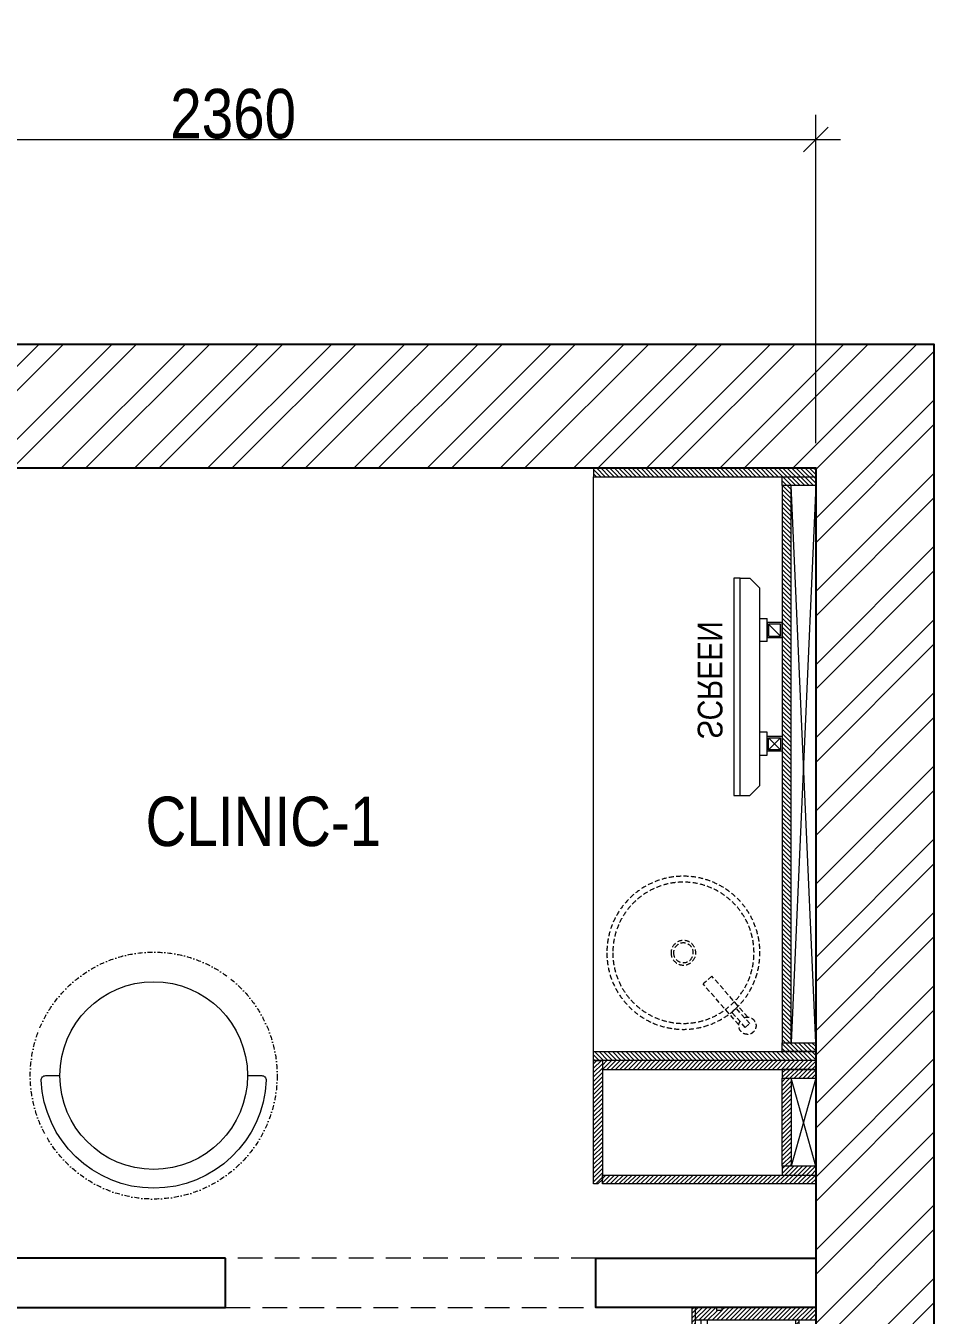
# Model space of a CAD drawing. Header units: millimetres. Extents: x 1319238 to 1329833, y 35232 to 45823.
# Drawn here: x 1327993 to 1329833, y 43212 to 45823 of the extents above; entities that cross this region are included whole.
import ezdxf

# ---------------------------------------------------------------- set-up
doc = ezdxf.new("R2010")
doc.units = ezdxf.units.MM
doc.header["$LTSCALE"] = 40
for name, pattern in [('a_p6_plan_L18$0$HIDDEN', [0.375, 0.25, -0.125]), ('ACAD_ISO03W100', [30, 12, -18]), ('CONTINOUS', [0]), ('DASHDOT2', [0.5, 0.25, -0.125, 0, -0.125])]:
    doc.linetypes.add(name, pattern=pattern)
doc.layers.add('A-CARPET AREA', color=3, linetype='CONTINOUS', lineweight=0, true_color=0x0aff0a)
doc.layers.add('A-WALL', color=1, linetype='Continuous')
for name, color, linetype, lineweight in [('LENS-CURTAIN', 5, 'a_p6_plan_L18$0$HIDDEN', 9), ('LENS-FURNITURE', 13, 'Continuous', 9), ('LENS-PARTITION', 21, 'Continuous', 25), ('LENS-TEXT', 31, 'Continuous', 5), ('LK-EQPMT', 3, 'Continuous', 18), ('LK-FF&E WALL', 1, 'Continuous', 9), ('LK-IT', 3, 'Continuous', 18), ('LN-ELEVATION-1', 81, 'Continuous', 13), ('LN-ELEVATION-2', 103, 'Continuous', 20), ('LN-ELEVATION-3', 125, 'a_p6_plan_L18$0$HIDDEN', 18), ('LN-ELEVATION-4', 145, 'Continuous', 13), ('LN-HATCH', 251, 'Continuous', 0)]:
    doc.layers.add(name, color=color, linetype=linetype, lineweight=lineweight)
doc.styles.add('LK TXT', font='Gill Sans MT Condensed Regular.ttf')
doc.styles.get("Standard").update_dxf_attribs({"font": 'Gill Sans MT Condensed Regular.ttf', "height": 100})
doc.dimstyles.new('100MM', dxfattribs={"dimtxt": 100, "dimasz": 50, "dimexe": 50, "dimexo": 50, "dimtad": 1, "dimdec": 0, "dimtxsty": 'Standard', "dimblk": 'OBLIQUE', "dimcen": 2.5, "dimdle": 50, "dimclrd": 256, "dimclre": 256, "dimclrt": 1, "dimadec": 0, "dimazin": 0, "dimtfac": 1, "dimtdec": 0, "dimtmove": 0, "dimatfit": 3, "dimfxl": 50, "dimlwd": -1, "dimlwe": -1, "dimarcsym": 0})
pattern_1 = [(44.99999999999998, (35858.5, -100655.3575484328), (-4.41941738241592, 4.419417382415923), [])]

# ---------------------------------------------------------------- blocks, each defined once
blk = doc.blocks.new('A$Cdd6ceb42')
at = {"layer": 'LN-HATCH'}
h = blk.add_hatch(dxfattribs=at)
h.set_pattern_fill('ANSI32', color=256, scale=11, angle=180)
h.set_pattern_definition([(225, (-1439691.426337405, -47000.37627835392), (74.08711299882052, -74.08711299882054), []), (225, (-1439740.817767405, -47000.37627835392), (74.08711299882052, -74.08711299882054), [])])
h.paths.add_polyline_path([(0, -8920), (0, 0), (-3450, 0), (-3450, -250), (-240, -250), (-240, -8920)])
h.paths.add_polyline_path([(-3730, 0), (-4900, 0), (-4900, 645), (-10565, 645), (-10565, -385), (-10295, -385), (-10295, 395), (-5150, 395), (-5150, -250), (-3730, -250)])
h.paths.add_polyline_path([(-10295, -1255), (-10565, -1255), (-10565, -385), (-10295, -385)])
h.paths.add_polyline_path([(-10295, -2805), (-10295, -3550), (-9390.000000000233, -3550), (-9390, -7060), (-9030, -7060), (-9030, -8980), (-9169.11807982321, -8980), (-9169.118079822976, -7309.999999999992), (-9640, -7310), (-9640, -3800), (-10565, -3800), (-10565, -2805)])
h.paths.add_polyline_path([(-9039.118381822247, -9389.020604753532), (-9169.11807982321, -9389.020604753532), (-9169.11807982321, -9233.956300163161), (-9039.118381822247, -9233.956300163161)])
h.paths.add_polyline_path([(-250, -9160), (0, -9160), (0, -9450), (-250, -9450)])
at = {"layer": 'A-WALL'}
blk.add_lwpolyline([(0, -8920), (0, 0), (-3450, 0), (-3450, -250), (-240, -250), (-240, -8920)], close=True, dxfattribs=at)
blk = doc.blocks.new('rtf')
at = {"color": 0, "linetype": 'ByBlock', "lineweight": -2}
for p, q in [((16412.5253540573, -172798.8148984113), (16452.40026456733, -172798.8148984113)), ((16412.5253540573, -172810.8148984113), (16412.5253540573, -172798.8148984113)), ((16412.5253540573, -172810.8148984113), (16452.40026456733, -172810.8148984113)), ((16425.26329468148, -172793.1007600746), (16535.26329468148, -172793.1007600746)), ((16535.26329468148, -172793.1007600746), (16535.26329468148, -172817.1007600746)), ((16425.26329468148, -172817.1007600746), (16535.26329468148, -172817.1007600746))]:
    blk.add_line(p, q, dxfattribs=at)
for centre, radius, start, end in [((16412.5253540573, -172805.1007600746), 17.5, 21.05058810897431, 340.9421780194656), ((16444.53660690578, -172804.8148984114), 9.891264419597851, 322.656233941354, 37.34376605891414)]:
    blk.add_arc(centre, radius, start, end, dxfattribs=at)
blk = doc.blocks.new('dsg')
at = {"color": 0, "linetype": 'ByBlock', "lineweight": -2}
for radius in [155, 143, 25, 20]:
    blk.add_circle((11491.5035008227, -171102.5847399924), radius, dxfattribs=at)
blk.add_blockref('rtf', (-5117.472106590168, 1702.9323767405), dxfattribs=at)
blk = doc.blocks.new('CLINIC - CABINET SINK')
at = {"layer": 'LN-HATCH', "ltscale": 0.5}
h = blk.add_hatch(dxfattribs=at)
h.set_pattern_fill('ANSI31', color=256, scale=2)
h.set_pattern_definition([(45, (4052861.500382861, 1708016.355767586), (-4.490128060534575, 4.490128060534575), [])])
h.paths.add_polyline_path([(-563.359543572413, 156.9999999999999), (564.640456427587, 156.9999999999999), (564.640456427587, 174.9999999999999), (-563.359543572413, 174.9999999999999)])
h.paths.add_polyline_path([(582.6404564275869, 225), (600.6404564275869, 225), (600.6404564275869, -225), (582.6404564275869, -225)])
h.paths.add_polyline_path([(564.640456427587, 225), (582.6404564275869, 225), (582.6404564275869, 156.9999999999999), (564.640456427587, 156.9999999999999)])
h.paths.add_polyline_path([(-581.359543572413, 225), (-599.359543572413, 225), (-599.359543572413, -225), (-581.359543572413, -225)])
h.paths.add_polyline_path([(-581.359543572413, 225), (-563.359543572413, 225), (-563.359543572413, 156.9999999999999), (-581.359543572413, 156.9999999999999)])
at = {"layer": 'LN-ELEVATION-1', "ltscale": 0.5}
for points in [[(-581.359543572413, 225), (-599.359543572413, 225), (-599.359543572413, -225), (-581.359543572413, -225)], [(-581.359543572413, 225), (-563.359543572413, 225), (-563.359543572413, 156.9999999999999), (-581.359543572413, 156.9999999999999)], [(564.640456427587, 225), (582.6404564275869, 225), (582.6404564275869, 156.9999999999999), (564.640456427587, 156.9999999999999)], [(582.6404564275869, 225), (600.6404564275869, 225), (600.6404564275869, -225), (582.6404564275869, -225)], [(-563.359543572413, 156.9999999999999), (564.640456427587, 156.9999999999999), (564.640456427587, 174.9999999999999), (-563.359543572413, 174.9999999999999)]]:
    blk.add_lwpolyline(points, close=True, dxfattribs=at)
at = {"layer": 'LN-ELEVATION-2', "ltscale": 0.5}
blk.add_line((582.6404564275869, -225), (-581.359543572413, -225), dxfattribs=at)
at = {"layer": 'LN-HATCH', "ltscale": 0.5}
for p, q in [((564.640456427587, 225), (-563.359543572413, 174.9999999999999)), ((-563.359543572413, 225), (564.640456427587, 174.9999999999999))]:
    blk.add_line(p, q, dxfattribs=at)
at = {"layer": 'LN-ELEVATION-3', "xscale": -1, "rotation": 41.1558274151866}
blk.add_blockref('dsg', (-103569.3304926871, 136346.6509754679), dxfattribs=at)
blk = doc.blocks.new('CLINIC SCREEN')
at = {"layer": 'LK-EQPMT'}
for p, q in [((-103.1090284836336, 42.85441964946222), (-127.4114311772946, 18.55201695591665)), ((-127.4114311772946, 42.85441964946222), (-103.1090284836336, 18.55201695591665)), ((102.7052824410566, 42.85441964946222), (127.007685134602, 18.55201695591665))]:
    blk.add_line(p, q, dxfattribs=at)
at = {"layer": 'LK-EQPMT', "ltscale": 12}
for p, q in [((-220.0000000000082, -19.41163062257681), (-200.5883693773149, 0)), ((200.5883693773149, 0), (-200.5883693773149, 0)), ((-138.5315413423604, 0), (-138.5315413423604, 15.514207008644)), ((-138.5315413423604, 15.514207008644), (-91.98892031613741, 15.514207008644)), ((-91.98892031613741, 15.514207008644), (-91.98892031613741, 0)), ((91.9889203161074, 15.514207008644), (91.9889203161074, 0)), ((91.9889203161074, 15.514207008644), (138.5315413423595, 15.514207008644)), ((138.5315413423595, 0), (138.5315413423595, 15.514207008644)), ((219.9999999999918, -19.41163062257681), (200.5883693773149, 0)), ((-220.0000000000082, -38.82326124538668), (-220.0000000000082, -19.41163062257681)), ((219.9999999999918, -38.82326124538668), (219.9999999999918, -19.41163062257681))]:
    blk.add_line(p, q, dxfattribs=at)
at = {"layer": 'LK-EQPMT'}
for points in [[(-130.4492315140169, 15.51421661919448), (-100.0712281470269, 15.51421661919448), (-100.0712281470269, 45.89221998606814), (-130.4492315140169, 45.89221998606814)], [(-127.4114311772946, 18.55201695591665), (-103.1090284836336, 18.55201695591665), (-103.1090284836336, 42.85441964946222), (-127.4114311772946, 42.85441964946222)], [(130.0454854713243, 15.51421661919448), (99.66748210433435, 15.51421661919448), (99.66748210433435, 45.89221998606814), (130.0454854713243, 45.89221998606814)], [(127.007685134602, 18.55201695591665), (102.7052824410566, 18.55201695591665), (102.7052824410566, 42.85441964946222), (127.007685134602, 42.85441964946222)]]:
    blk.add_lwpolyline(points, close=True, dxfattribs=at)
at = {"layer": 'LK-EQPMT', "ltscale": 12}
blk.add_lwpolyline([(-220.0000000000082, -51.71278328332107), (-220.0000000000082, -38.82326124538668), (219.9999999999918, -38.82326124538668), (219.9999999999918, -51.71278328332107)], close=True, dxfattribs=at)
at = {"layer": 'LK-EQPMT', "ltscale": 12, "insert": (5.19968058467839, -100.4085774972336), "char_height": 50, "attachment_point": 5}
blk.add_mtext_dynamic_manual_height_columns(' SCREEN', width=466.4796511627907, gutter_width=12.5, heights=[0], dxfattribs=at)
blk = doc.blocks.new('CLINIC - MOP CLOSET')
at = {"layer": 'LN-HATCH', "ltscale": 0.5}
h = blk.add_hatch(dxfattribs=at)
h.set_pattern_fill('ANSI31', color=256, scale=50, angle=360)
h.set_pattern_definition(pattern_1)
h.paths.add_polyline_path([(-106.3595435724128, 216), (-124.3595435724128, 216), (-124.3595435724128, -216), (-106.3595435724128, -216)])
h = blk.add_hatch(dxfattribs=at)
h.set_pattern_fill('ANSI31', color=256, scale=50, angle=360)
h.set_pattern_definition(pattern_1)
h.paths.add_polyline_path([(-106.3595435724128, 216), (-88.3595435724128, 216), (-88.3595435724128, 148), (-106.3595435724128, 148)])
h = blk.add_hatch(dxfattribs=at)
h.set_pattern_fill('ANSI31', color=256, scale=50, angle=360)
h.set_pattern_definition(pattern_1)
h.paths.add_polyline_path([(89.6404564275872, 216), (107.6404564275872, 216), (107.6404564275872, 148), (89.6404564275872, 148)])
h = blk.add_hatch(dxfattribs=at)
h.set_pattern_fill('ANSI31', color=256, scale=50, angle=360)
h.set_pattern_definition(pattern_1)
h.paths.add_polyline_path([(107.6404564275872, 216), (125.6404564275872, 216), (125.6404564275872, -216), (107.6404564275872, -216)])
h = blk.add_hatch(dxfattribs=at)
h.set_pattern_fill('ANSI31', color=256, scale=50, angle=360)
h.set_pattern_definition(pattern_1)
h.paths.add_polyline_path([(-88.3595435724128, 148), (89.6404564275872, 148), (89.6404564275872, 166), (-88.3595435724128, 166)])
h = blk.add_hatch(dxfattribs=at)
h.set_pattern_fill('ANSI31', color=256, scale=50, angle=360)
h.set_pattern_definition([(44.99999999999998, (35894.5, -101037.3575484328), (-4.41941738241592, 4.419417382415923), [])])
h.paths.add_polyline_path([(-115.3595435724055, -216), (-124.3595435724128, -225), (-124.3595435724128, -234), (125.6404564275872, -234), (125.6404564275872, -216)])
at = {"layer": 'LN-ELEVATION-1', "ltscale": 0.5}
for points in [[(-106.3595435724128, 216), (-124.3595435724128, 216), (-124.3595435724128, -216), (-106.3595435724128, -216)], [(-106.3595435724128, 216), (-88.3595435724128, 216), (-88.3595435724128, 148), (-106.3595435724128, 148)], [(89.6404564275872, 216), (107.6404564275872, 216), (107.6404564275872, 148), (89.6404564275872, 148)], [(107.6404564275872, 216), (125.6404564275872, 216), (125.6404564275872, -216), (107.6404564275872, -216)], [(-88.3595435724128, 148), (89.6404564275872, 148), (89.6404564275872, 166), (-88.3595435724128, 166)], [(-124.3595435724128, -225), (-124.3595435724128, -234), (125.6404564275872, -234), (125.6404564275872, -216), (-115.3595435724128, -216)]]:
    blk.add_lwpolyline(points, close=True, dxfattribs=at)
at = {"layer": 'LN-HATCH', "ltscale": 0.5}
for p, q in [((89.6404564275872, 216), (-88.3595435724128, 166)), ((-88.3595435724128, 216), (89.6404564275872, 166))]:
    blk.add_line(p, q, dxfattribs=at)
blk = doc.blocks.new('DOCTOR STOOL')
at = {"layer": 'LN-ELEVATION-1', "ltscale": 100}
blk.add_lwpolyline([(228, 37.80991746066138), (228, 9.11999999731779, -0.4264743413925903), (218.5, 0.0079201031476259, -0.959166304662544), (218.5, 455.611914822366, -0.4264743413925903), (228, 446.4998349279631), (228, 417.8099174646194)], format="xyb", dxfattribs=at)
at = {"layer": 'LN-ELEVATION-1', "linetype": 'DASHDOT2'}
blk.add_circle((228, 227.8099174629897), 250, dxfattribs=at)
at = {"layer": 'LN-ELEVATION-1', "ltscale": 100}
blk.add_circle((228, 227.8099174629897), 190, dxfattribs=at)
blk = doc.blocks.new('JJ 1200')
at = {"layer": 'LN-HATCH', "ltscale": 0.5}
h = blk.add_hatch(dxfattribs=at)
h.set_pattern_fill('ANSI31', color=256, scale=2)
h.set_pattern_definition([(45, (4097187.330767878, 1708800.267299229), (-4.490128060534575, 4.490128060534575), [])])
h.paths.add_polyline_path([(792.0591651862488, 220), (792.0591651862488, 30), (786.0591651862486, 30), (786.0591651862486, 20), (792.0591651862488, 20), (792.0591651862488, -24), (767.0591651862488, -24), (767.0591651862488, 220)])
h.paths.add_polyline_path([(-382.9408348137513, 180), (767.0591651862488, 180), (767.0591651862488, 186), (-382.9408348137513, 186)])
h.paths.add_polyline_path([(757.0591651862486, -24), (757.0591651862486, -30), (792.0591651862488, -30), (792.0591651862488, -24)])
h.paths.add_polyline_path([(-407.9408348137512, 220), (-407.9408348137512, 30), (-401.9408348137512, 30), (-401.9408348137512, 20), (-407.9408348137512, 20), (-407.9408348137512, -24), (-382.9408348137513, -24), (-382.9408348137513, 220)])
h.paths.add_polyline_path([(-372.9408348137513, -24), (-372.9408348137513, -30), (-407.9408348137512, -30), (-407.9408348137512, -24)])
at = {"layer": 'LN-ELEVATION-1', "ltscale": 0.5}
for points in [[(-407.9408348137512, 220), (-407.9408348137512, 30), (-401.9408348137512, 30), (-401.9408348137512, 20), (-407.9408348137512, 20), (-407.9408348137512, -24), (-382.9408348137513, -24), (-382.9408348137513, 220)], [(792.0591651862488, 220), (792.0591651862488, 30), (786.0591651862486, 30), (786.0591651862486, 20), (792.0591651862488, 20), (792.0591651862488, -24), (767.0591651862488, -24), (767.0591651862488, 220)], [(-382.9408348137513, 180), (767.0591651862488, 180), (767.0591651862488, 186), (-382.9408348137513, 186)], [(-372.9408348137513, -24), (-372.9408348137513, -30), (-407.9408348137512, -30), (-407.9408348137512, -24)], [(757.0591651862486, -24), (757.0591651862486, -30), (792.0591651862488, -30), (792.0591651862488, -24)]]:
    blk.add_lwpolyline(points, close=True, dxfattribs=at)
at = {"layer": 'LN-ELEVATION-3', "ltscale": 0.5}
for p, q in [((767.0591651862488, 220), (-382.9408348137513, 220)), ((757.0591651862486, -24), (-372.9408348137513, -24)), ((-372.9408348137513, -30), (757.0591651862486, -30))]:
    blk.add_line(p, q, dxfattribs=at)
at = {"layer": 'LN-ELEVATION-4', "linetype": 'ACAD_ISO03W100', "ltscale": 0.05}
blk.add_lwpolyline([(767.0591651862488, 0), (-382.9408348137513, 0), (-382.9408348137513, -12), (767.0591651862488, -12)], close=True, dxfattribs=at)
blk = doc.blocks.new('_Oblique')
at = {"color": 0, "linetype": 'ByBlock', "lineweight": -2}
blk.add_line((-0.5, -0.5), (0.5, 0.5), dxfattribs=at)
blk = doc.blocks.new('*D59')
at = {"layer": 'A-CARPET AREA', "transparency": 16777216}
for p, q in [((1327233.074555542, 44977.76705169997), (1327233.074555542, 45642.52813960553)), ((1329593.074555543, 44977.76705169997), (1329593.074555543, 45642.52813960553)), ((1327183.074555543, 45592.52813960553), (1329643.074555543, 45592.52813960553))]:
    blk.add_line(p, q, dxfattribs=at)
at = {"layer": 'Defpoints', "color": 0, "transparency": 16777216}
for p in [(1329593.074555543, 45592.52813960553), (1327233.074555542, 44927.76705169998), (1329593.074555543, 44927.76705169998)]:
    blk.add_point(p, dxfattribs=at)
at = {"layer": 'A-CARPET AREA', "transparency": 16777216, "xscale": 50, "yscale": 50, "zscale": 50, "rotation": 180}
blk.add_blockref('_Oblique', (1327233.074555542, 45592.52813960553), dxfattribs=at)
at = {"layer": 'A-CARPET AREA', "transparency": 16777216, "xscale": 50, "yscale": 50, "zscale": 50}
blk.add_blockref('_Oblique', (1329593.074555543, 45592.52813960553), dxfattribs=at)
at = {"layer": 'A-CARPET AREA', "color": 1, "transparency": 16777216, "insert": (1328413.074555542, 45644.27959309391), "char_height": 100, "attachment_point": 5}
blk.add_mtext('2360', dxfattribs=at)

msp = doc.modelspace()

# ---------------------------------------------------------------- linework, layer by layer
at = {"layer": 'LENS-CURTAIN', "ltscale": 5}
msp.add_lwpolyline([(1328397.682271914, 43227.76705169971), (1329147.682271914, 43227.76705169971), (1329147.682271914, 43327.76705169972), (1328397.682271914, 43327.76705169972)], close=True, dxfattribs=at)
at = {"layer": 'LENS-PARTITION'}
for points in [[(1328397.682271914, 43327.7670516996), (1326683.074555543, 43327.76705169963), (1326683.074555543, 43227.76705169986), (1328397.682271914, 43227.76705169983)], [(1329147.682271914, 43327.76705169995), (1329593.074555543, 43327.76705169997), (1329593.074555543, 43227.76705169998), (1329147.682271914, 43227.76705169995)]]:
    msp.add_lwpolyline(points, close=True, dxfattribs=at)

# ---------------------------------------------------------------- block references
at = {"layer": 'A-CARPET AREA'}
msp.add_blockref('A$Cdd6ceb42', (1329833.074555543, 45177.76705169998), dxfattribs=at)
at = {"layer": 'LENS-FURNITURE', "rotation": 90.00000000000003}
msp.add_blockref('DOCTOR STOOL', (1328480.023919102, 43469.15317048621), dxfattribs=at)
at = {"layer": 'LK-FF&E WALL', "rotation": 270}
msp.add_blockref('CLINIC - CABINET SINK', (1329368.074555543, 44328.40750812756), dxfattribs=at)
at = {"layer": 'LK-FF&E WALL', "xscale": -1, "rotation": 270}
for name, p in [('CLINIC - MOP CLOSET', (1329377.074555543, 43602.12659527285)), ('JJ 1200', (1329373.074555542, 42435.70788651373))]:
    msp.add_blockref(name, p, dxfattribs=at)
at = {"layer": 'LK-IT', "xscale": -1, "rotation": 270}
msp.add_blockref('CLINIC SCREEN', (1329479.182335567, 44484.4014297988), dxfattribs=at)

# ---------------------------------------------------------------- texts
at = {"layer": 'LENS-TEXT', "color": 0, "linetype": 'Continuous', "ltscale": 3, "insert": (1328474.307644134, 44211.1904007459), "char_height": 100, "width": 783.9636358173434, "attachment_point": 5, "style": 'LK TXT'}
msp.add_mtext('CLINIC-1', dxfattribs=at)

# ---------------------------------------------------------------- dimensions: what is measured, and where the dimension line sits
at = {"layer": 'A-CARPET AREA'}
dim = msp.add_linear_dim(base=(1329593.074555543, 45592.52813960553), p1=(1327233.074555542, 44927.76705169998), p2=(1329593.074555543, 44927.76705169998), dimstyle='100MM', dxfattribs=at)
dim.commit()
dim.dimension.update_dxf_attribs({"geometry": '*D59', "text_midpoint": (1328413.074555542, 45644.27959309391)})

doc.saveas('drawing.dxf')
